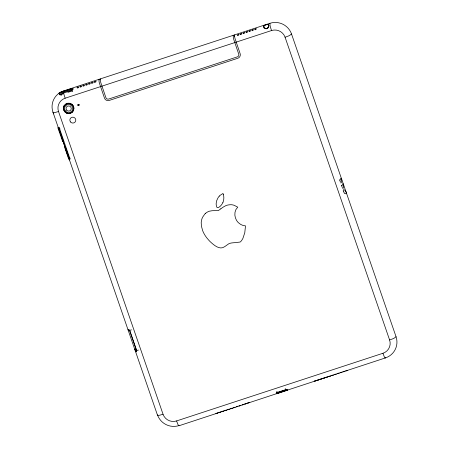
<?xml version="1.0" encoding="UTF-8"?>
<svg xmlns="http://www.w3.org/2000/svg" width="449" height="449" viewBox="0 0 449 449"><rect width="100%" height="100%" fill="white"/><g stroke="black" fill="none" stroke-linecap="round" stroke-linejoin="round"><path stroke-width="0.67" d="M276.186 393.61L276.281 393.223M339.781 180.032L339.837 179.712M341.706 185.605L341.762 185.291M343.631 191.184L343.687 190.864M389.603 339.966L392.808 338.804A4.86 0.69 -19 0 0 394.211 338.164L396.04 336.688L291.508 33.956A17.034 16.759 18.7 0 0 269.916 23.297L63.545 90.956A17.034 16.759 18.7 0 0 52.96 112.166L53.139 112.62L54.127 112.66A4.86 0.69 -19 0 0 55.395 112.418L58.51 111.509A10.686 10.512 18.7 0 1 65.156 98.208L271.522 30.543A10.686 10.512 18.7 0 1 285.07 37.233L389.603 339.966A10.686 10.512 18.7 0 1 382.958 353.273L176.592 420.932A10.686 10.512 18.7 0 1 163.043 414.242L159.928 415.151A4.86 0.69 -19 0 1 158.66 415.392L157.481 415.179L69.18 159.142M269.916 23.297L270.096 25.761A4.86 0.528 71.8 0 0 270.483 27.288L271.522 30.543M215.991 413.428L217.771 412.906L217.232 413.192M218.876 412.479L220.655 411.963L220.1 412.255M221.761 411.537L223.546 411.015L221.789 411.593M224.646 410.588L226.431 410.072L224.657 410.633M227.531 409.64L229.316 409.123L227.542 409.684M230.416 408.697L232.184 408.158M233.3 407.748L235.085 407.232L234.546 407.518M239.076 405.857L240.855 405.34L240.316 405.627M244.845 403.965L246.608 403.426M317.112 380.275L318.891 379.753L317.123 380.32M319.997 379.326L321.781 378.81L320.008 379.371M322.882 378.378L324.644 377.845M325.766 377.435L327.551 376.919L325.822 377.497M328.651 376.486L330.436 375.97L329.897 376.256M331.536 375.544L333.321 375.022L332.782 375.308M334.426 374.595L336.206 374.079L335.65 374.371M337.311 373.652L339.09 373.13L337.339 373.708M340.196 372.704L341.981 372.187L340.207 372.749M343.081 371.761L344.843 371.222M345.966 370.812L347.751 370.296L347.189 370.588M232.2 408.192L231.622 408.478M246.624 403.483L244.879 404.021M324.661 377.895L322.938 378.445M222.906 202.314C222.367 204.744 216.643 210.923 216.323 205.468A10.108 9.945 18.7 0 1 216.165 203.717L216.48 201.197L217.664 198.486A13.936 13.711 18.7 0 1 219.269 196.112M396.04 336.688A17.034 16.759 18.7 0 1 385.455 357.904L178.949 425.775L178.236 425.057A4.86 0.528 71.8 0 1 177.714 423.935L176.592 420.932M291.508 33.956L289.678 35.432A4.86 0.69 -19 0 1 288.275 36.066L285.07 37.233M267.845 28.068L267.946 27.939A3.317 2.537 -42.5 0 0 268.064 27.731C271.314 23.702 265.668 23.78 263.686 26.087M58.387 127.46L59.021 127.353M267.615 28.018C269.215 26.603 269.394 23.269 266.442 24.678M60.054 128.891L59.695 129.076L69.803 158.357L70.196 158.138M205.676 213.241L206.304 212.759A12.044 11.848 18.7 0 1 207.909 211.799L208.521 211.518A8.924 8.778 18.7 0 1 209.447 211.193L211.9 210.755A20.199 19.874 18.7 0 1 213.892 210.671L218.096 210.615A2.666 2.621 18.7 0 0 218.607 210.429L220.818 208.807M287.057 390.304L286.771 390.422M287.495 390.17L286.428 390.529L286.726 390.445M277.106 392.752L276.623 393.515M69.943 158.98L69.584 159.951L68.983 158.082M237.431 406.57C238.896 405.498 234.513 407.282 237.358 406.598M243.184 404.689C244.604 403.584 240.277 405.408 243.128 404.706M277.925 393.318L277.257 393.543M277.46 393.476L277.763 393.375M217.131 413.232L216.02 413.484M220.044 412.272L218.904 412.536M231.577 408.495L230.477 408.758M234.44 407.557L233.362 407.815M240.215 405.66L239.104 405.913M329.824 376.284L328.713 376.554M332.675 375.347L331.57 375.6M335.594 374.387L334.454 374.651M347.128 370.61L346.022 370.874M276.309 393.756L277.611 393.431M60.564 92.791A16.854 16.579 18.7 0 1 63.466 91.529L71.728 88.818M234.12 36.279L234.563 36.139L234.558 34.887L234.788 35.359M61.193 95.609L60.755 94.335A15.766 15.513 18.7 0 1 63.646 93.05L71.907 90.339L72.362 91.647M63 93.953L60.89 94.644A1.487 0.522 -20.5 0 1 59.554 94.329M67.928 92.337L72.149 90.951A1.487 0.522 -20.5 0 0 72.536 90.805M131.462 329.83L129.576 330.425L136.558 350.641L138.444 350.046M135.256 350.596L136.524 350.181M277.134 392.482L285.581 389.715M286.585 390.49L277.886 393.341L277.431 392.033M266.397 24.746C263.608 24.813 262.85 28.012 265.892 28.511A1.499 1.364 -34.1 0 0 267.363 28.276A2.021 1.762 -35.5 0 0 267.598 28.001M58.875 128.807L68.742 158.166M64.46 105.88L63.511 106.076M285.839 389.889L287.063 390.153M286.86 389.749L287.472 390.007M265.348 28.545L264.472 28.04M343.092 371.806L344.854 371.228M129.514 330.284L128.341 329.443L128.257 330.268L128.105 329.375L129.66 330.284M53.577 113.12L53.268 112.738L53.302 113.126M233.317 35.684L233.149 35.353L233.328 37.817A4.86 0.528 71.8 0 0 233.716 39.338L238.722 54.088A2.234 2.2 18.7 0 1 237.336 56.871L108.72 99.038A2.234 2.2 18.7 0 1 105.885 97.641L100.885 82.891A4.86 0.528 71.8 0 1 100.492 81.37L100.312 78.901L100.548 79.372M99.207 79.967L98.903 79.366L99.083 81.83A4.86 0.528 71.8 0 0 99.476 83.351L104.482 98.101A3.727 3.665 18.7 0 0 109.202 100.436L237.813 58.263A3.727 3.665 18.7 0 0 240.131 53.627L235.124 38.878A4.86 0.528 71.8 0 1 234.737 37.357L234.524 36.161M135.497 351.157L136.142 351.735L136.597 350.804M135.446 351.045L136.182 351.881L136.721 350.742M53.386 113.378L53.667 113.855L53.706 113.468M382.958 353.273L384.086 356.276A4.86 0.528 71.8 0 0 384.608 357.398L385.231 358.139L385.382 357.612M285.878 389.266L286.327 390.574M285.238 388.61L285.693 389.923L277.246 392.695L276.792 391.382M58.51 111.509L163.043 414.242M129.71 330.402L136.687 350.618M52.96 112.166L60.048 132.702M61.973 138.264L64.673 146.093M65.997 149.927L67.603 154.574M65.156 98.208L64.117 94.958A4.866 0.528 71.8 0 1 63.752 93.538L63.646 93.05M223.355 194.653L223.007 193.463L220.038 195.388A7.964 7.835 18.7 0 0 219.286 196.129M179.084 425.562A17.034 16.759 18.7 0 1 157.492 414.898M63.466 91.523A14.738 1.6 71.8 0 1 63.55 90.962M276.691 392.83A1.078 0.477 -20.2 0 1 277.173 392.538M285.553 389.648A1.078 0.595 -14 0 1 286.344 389.603M286.698 389.44A2.021 0.803 -8.9 0 1 287.141 389.676M276.59 393.083A2.021 0.572 -34.7 0 1 276.881 392.757M58.067 128.133A1.818 0.314 52.3 0 1 58.69 128.173M58.415 127.505A1.919 0.836 65.4 0 1 59.453 127.746M69.775 158.43A1.6 0.73 67.9 0 1 69.887 158.946M59.436 128.436A1.6 0.819 66.1 0 1 59.711 129.003M342.104 185.56A2.363 0.808 -87.3 0 1 343.137 183.854A2.363 0.808 -87.3 0 1 343.642 186.582A2.363 0.808 -87.3 0 1 342.654 188.501M342.531 187.643A1.807 1.089 70.9 0 1 341.768 185.645M340.179 179.982A2.363 0.808 -87.3 0 1 341.212 178.281A2.363 0.808 -87.3 0 1 341.717 181.009A2.363 0.808 -87.3 0 1 340.729 182.923M340.606 182.064A1.807 1.089 70.9 0 1 339.842 180.066M343.221 190.499A2.363 1.01 55.7 0 1 344.753 190.191A2.363 1.01 55.7 0 1 346.359 193.137A2.363 1.01 55.7 0 1 344.664 193.143M344.462 193.216A1.807 1.089 70.9 0 1 343.693 191.218M71.919 89.003A1.487 0.46 -20.2 0 1 73.142 89.065A1.487 0.46 -20.2 0 1 72.003 89.935M60.767 94.587A1.549 0.915 -35.5 0 1 59.448 93.695M60.211 92.814A1.549 0.915 -35.5 0 1 60.531 92.623M264.248 28.119A3.547 1.757 8.7 0 1 263.395 26.609M263.473 26.62A2.969 1.482 4.8 0 1 263.569 26.064M267.806 28.034A1.897 1.639 -38.2 0 1 265.825 28.742M265.651 28.742A3.553 2.862 -9.3 0 1 265.308 28.601M205.676 213.241A10.136 9.968 18.7 0 0 204.8 214.055L202.634 217.181A12.892 12.684 18.7 0 0 201.747 219.466L201.494 220.532A16.366 16.102 18.7 0 0 201.214 222.816L201.444 226.212L202.622 230.522A23.09 22.719 18.7 0 0 203.835 233.272L204.806 234.979A32.373 31.851 18.7 0 0 207.135 238.284L208.886 240.316A48.806 48.021 18.7 0 0 210.306 241.787C213.859 245.047 219.78 250.402 224.652 246.658A39.237 38.603 18.7 0 0 226.212 245.586L228.799 243.762L230.438 243.184A15.384 15.137 18.7 0 1 231.791 242.937L232.026 242.909A37.447 36.84 18.7 0 1 234.154 242.707A32.092 31.57 18.7 0 1 235.192 242.651L240.063 242.05A2.307 2.273 18.7 0 0 240.569 241.708L241.023 241.231A18.431 18.134 18.7 0 0 241.54 240.574L241.932 240.024A13.352 13.139 18.7 0 0 242.954 238.239L244.772 232.734L245.508 225.875L243.122 225.505L240.675 224.433L238.195 222.536L236.612 220.532L235.416 217.883L234.866 215.183L235.001 212.31L235.82 209.835A7.111 6.993 18.7 0 1 236.219 209.122L237.762 207.18L234.35 205.378A11.242 11.057 18.7 0 0 232.908 204.952L231.813 204.761A7.324 7.206 18.7 0 0 230.938 204.716L230.404 204.733A18.358 18.061 18.7 0 0 228.232 204.963L227.418 205.131A9.771 9.614 18.7 0 0 225.774 205.687L223.394 206.995A36.84 36.246 18.7 0 0 220.818 208.813M223.4 194.642A12.488 12.291 18.7 0 1 222.985 202.347M79.103 104.404A0.595 0.584 18.7 0 1 78.957 105.145A0.595 0.584 18.7 0 1 78.188 105.122A0.595 0.584 18.7 0 1 78.081 104.37M247.736 403.006L249.515 402.517L247.741 402.994M314.227 381.207L316.006 380.701L314.233 381.195M71.621 88.554L60.362 92.247A1.487 0.522 -20.5 0 0 58.976 93.252A1.487 0.522 -20.5 0 0 60.402 93.336L71.66 89.643A1.487 0.522 -20.5 0 0 73.052 88.638A1.487 0.522 -20.5 0 0 71.621 88.554M63.056 140.357L59.206 129.205A1.487 0.387 68.7 0 0 58.291 127.74A1.487 0.387 68.7 0 0 58.336 129.071L62.187 140.223A1.487 0.387 68.7 0 0 63.101 141.682A1.487 0.387 68.7 0 0 63.056 140.357M69.314 158.48L65.464 147.328A1.487 0.387 68.7 0 0 64.549 145.869A1.487 0.387 68.7 0 0 64.594 147.193L68.444 158.345A1.487 0.387 68.7 0 0 69.365 159.81A1.487 0.387 68.7 0 0 69.314 158.48M94.795 82.229A0.932 0.432 -12.5 0 0 96.075 81.566A0.932 0.432 -12.5 0 0 94.638 81.499A0.932 0.432 -12.5 0 0 94.795 82.229M91.91 83.172A0.932 0.432 -12.5 0 0 93.19 82.509A0.932 0.432 -12.5 0 0 91.753 82.448A0.932 0.432 -12.5 0 0 91.91 83.172M89.02 84.12A0.932 0.432 -12.5 0 0 90.305 83.458A0.932 0.432 -12.5 0 0 88.868 83.391A0.932 0.432 -12.5 0 0 89.02 84.12M86.135 85.063A0.932 0.432 -12.5 0 0 87.42 84.401A0.932 0.432 -12.5 0 0 85.978 84.339A0.932 0.432 -12.5 0 0 86.135 85.063M83.25 86.012A0.932 0.432 -12.5 0 0 84.535 85.349A0.932 0.432 -12.5 0 0 83.093 85.282A0.932 0.432 -12.5 0 0 83.25 86.012M80.365 86.96A0.932 0.432 -12.5 0 0 81.651 86.298A0.932 0.432 -12.5 0 0 80.208 86.23A0.932 0.432 -12.5 0 0 80.365 86.96M77.481 87.903A0.932 0.432 -12.5 0 0 78.76 87.241A0.932 0.432 -12.5 0 0 77.323 87.179A0.932 0.432 -12.5 0 0 77.481 87.903M255.279 29.729A0.932 0.404 -30 0 0 256.334 28.736A0.932 0.404 -30 0 0 254.959 29.106A0.932 0.404 -30 0 0 255.279 29.729M252.394 30.672A0.932 0.404 -30 0 0 253.449 29.679A0.932 0.404 -30 0 0 252.074 30.055A0.932 0.404 -30 0 0 252.394 30.672M249.504 31.621A0.932 0.404 -30 0 0 250.559 30.627A0.932 0.404 -30 0 0 249.189 30.998A0.932 0.404 -30 0 0 249.504 31.621M246.619 32.569A0.932 0.404 -30 0 0 247.674 31.57A0.932 0.404 -30 0 0 246.305 31.946A0.932 0.404 -30 0 0 246.619 32.569M243.734 33.512A0.932 0.404 -30 0 0 244.789 32.519A0.932 0.404 -30 0 0 243.42 32.889A0.932 0.404 -30 0 0 243.734 33.512M240.849 34.461A0.932 0.404 -30 0 0 241.904 33.462A0.932 0.404 -30 0 0 240.535 33.838A0.932 0.404 -30 0 0 240.849 34.461M237.964 35.404A0.932 0.404 -30 0 0 239.02 34.41A0.932 0.404 -30 0 0 237.65 34.786A0.932 0.404 -30 0 0 237.964 35.404M77.991 105.453A0.595 0.584 18.7 0 0 79.007 105.291A0.595 0.584 18.7 0 0 78.35 104.505A0.595 0.584 18.7 0 0 77.991 105.453M70.544 121.976A2.98 2.93 18.7 0 0 75.623 121.157A2.98 2.93 18.7 0 0 72.323 117.217A2.98 2.93 18.7 0 0 70.544 121.976M65.509 111.077A4.097 4.03 18.7 0 0 72.491 109.949A4.097 4.03 18.7 0 0 67.956 104.533A4.097 4.03 18.7 0 0 65.509 111.077M66.654 110.145A2.61 2.565 18.7 0 0 71.094 109.433A2.61 2.565 18.7 0 0 68.209 105.986A2.61 2.565 18.7 0 0 66.654 110.145M64.824 111.633A4.99 4.911 18.7 0 0 73.327 110.263A4.99 4.911 18.7 0 0 67.805 103.663A4.99 4.911 18.7 0 0 64.824 111.633M64.667 111.734A5.214 5.13 18.7 0 0 73.552 110.302A5.214 5.13 18.7 0 0 67.777 103.41A5.214 5.13 18.7 0 0 64.667 111.734M64.74 111.52A5.214 5.13 18.7 0 0 73.625 110.089A5.214 5.13 18.7 0 0 67.85 103.197A5.214 5.13 18.7 0 0 64.74 111.52M134.953 349.692A1.151 0.326 55.4 0 0 136.176 351.017A1.151 0.326 55.4 0 0 135.486 349.468A1.151 0.326 55.4 0 0 134.953 349.692"/></g></svg>
